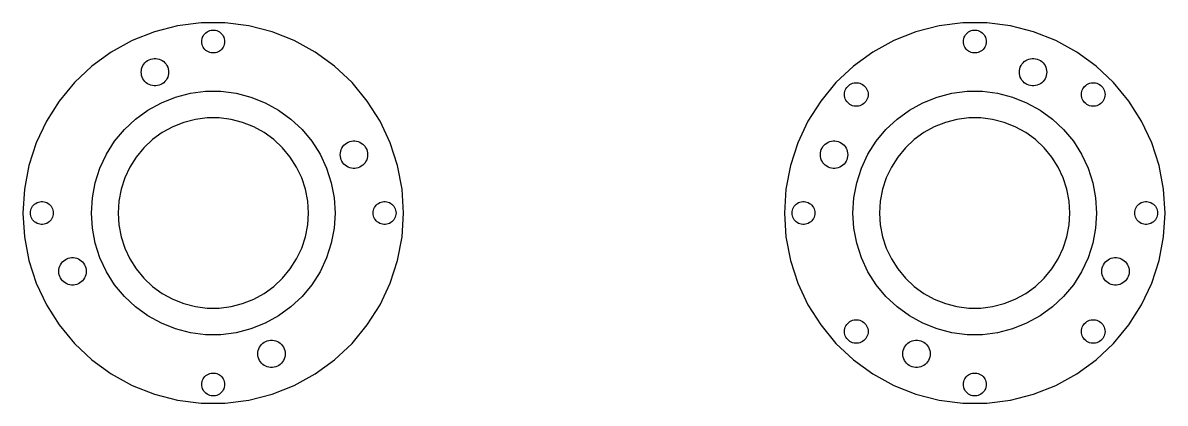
# Model space of a CAD drawing. Header units: metres. Extents: x -28 to 128, y -27 to 214.
# Drawn here: x -25 to 125, y 164 to 214 of the extents above; entities that cross this region are included whole.
import ezdxf

# ---------------------------------------------------------------- set-up
doc = ezdxf.new("R2010")
doc.units = ezdxf.units.M

msp = doc.modelspace()

# ---------------------------------------------------------------- linework, layer by layer
for p, q in [((-4.68452, 213.557), (-7.72542, 212.776)), ((-1.56975, 213.951), (-4.68452, 213.557)), ((1.56975, 213.951), (-1.56975, 213.951)), ((4.68452, 213.557), (1.56975, 213.951)), ((7.72542, 212.776), (4.68452, 213.557)), ((95.3155, 213.557), (92.2746, 212.776)), ((98.4302, 213.951), (95.3155, 213.557)), ((101.57, 213.951), (98.4302, 213.951)), ((104.685, 213.557), (101.57, 213.951)), ((107.725, 212.776), (104.685, 213.557)), ((-10.6445, 211.621), (-13.3957, 210.108)), ((-7.72542, 212.776), (-10.6445, 211.621)), ((-1.5, 211.5), (-1.48816, 211.688)), ((-1.48816, 211.312), (-1.5, 211.5)), ((-1.48816, 211.688), (-1.45287, 211.873)), ((-1.45287, 211.873), (-1.39465, 212.052)), ((-1.39465, 212.052), (-1.31445, 212.223)), ((-1.31445, 212.223), (-1.21352, 212.382)), ((-1.21352, 212.382), (-1.09344, 212.527)), ((-1.09344, 212.527), (-0.956131, 212.656)), ((-0.956131, 212.656), (-0.803726, 212.766)), ((-0.803726, 212.766), (-0.638657, 212.857)), ((-0.638657, 212.857), (-0.463516, 212.927)), ((-0.463516, 212.927), (-0.281067, 212.973)), ((-0.281067, 212.973), (-0.094177, 212.997)), ((-0.094177, 212.997), (0.094177, 212.997)), ((0.094177, 212.997), (0.281067, 212.973)), ((0.281067, 212.973), (0.463516, 212.927)), ((0.463516, 212.927), (0.638657, 212.857)), ((0.638657, 212.857), (0.803726, 212.766)), ((0.803726, 212.766), (0.956131, 212.656)), ((0.956131, 212.656), (1.09344, 212.527)), ((1.09344, 212.527), (1.21352, 212.382)), ((1.21352, 212.382), (1.31445, 212.223)), ((1.31445, 212.223), (1.39465, 212.052)), ((1.39465, 212.052), (1.45287, 211.873)), ((1.45287, 211.873), (1.48816, 211.688)), ((1.48816, 211.688), (1.5, 211.5)), ((1.5, 211.5), (1.48816, 211.312)), ((10.6445, 211.621), (7.72542, 212.776)), ((13.3957, 210.108), (10.6445, 211.621)), ((89.3555, 211.621), (86.6043, 210.108)), ((92.2746, 212.776), (89.3555, 211.621)), ((98.5, 211.5), (98.5118, 211.688)), ((98.5118, 211.312), (98.5, 211.5)), ((98.5118, 211.688), (98.5471, 211.873)), ((98.5471, 211.873), (98.6053, 212.052)), ((98.6053, 212.052), (98.6855, 212.223)), ((98.6855, 212.223), (98.7865, 212.382)), ((98.7865, 212.382), (98.9065, 212.527)), ((98.9065, 212.527), (99.0439, 212.656)), ((99.0439, 212.656), (99.1963, 212.766)), ((99.1963, 212.766), (99.3613, 212.857)), ((99.3613, 212.857), (99.5365, 212.927)), ((99.5365, 212.927), (99.7189, 212.973)), ((99.7189, 212.973), (99.9058, 212.997)), ((99.9058, 212.997), (100.094, 212.997)), ((100.094, 212.997), (100.281, 212.973)), ((100.281, 212.973), (100.464, 212.927)), ((100.464, 212.927), (100.639, 212.857)), ((100.639, 212.857), (100.804, 212.766)), ((100.804, 212.766), (100.956, 212.656)), ((100.956, 212.656), (101.093, 212.527)), ((101.093, 212.527), (101.214, 212.382)), ((101.214, 212.382), (101.314, 212.223)), ((101.314, 212.223), (101.395, 212.052)), ((101.395, 212.052), (101.453, 211.873)), ((101.453, 211.873), (101.488, 211.688)), ((101.488, 211.688), (101.5, 211.5)), ((101.5, 211.5), (101.488, 211.312)), ((110.644, 211.621), (107.725, 212.776)), ((113.396, 210.108), (110.644, 211.621)), ((-13.3957, 210.108), (-15.9356, 208.263)), ((-1.45287, 211.127), (-1.48816, 211.312)), ((-1.39465, 210.948), (-1.45287, 211.127)), ((-1.31445, 210.777), (-1.39465, 210.948)), ((-1.21352, 210.618), (-1.31445, 210.777)), ((-1.09344, 210.473), (-1.21352, 210.618)), ((-0.956131, 210.344), (-1.09344, 210.473)), ((-0.803726, 210.234), (-0.956131, 210.344)), ((-0.638657, 210.143), (-0.803726, 210.234)), ((-0.463516, 210.073), (-0.638657, 210.143)), ((-0.281067, 210.027), (-0.463516, 210.073)), ((-0.094177, 210.003), (-0.281067, 210.027)), ((0.094177, 210.003), (-0.094177, 210.003)), ((0.281067, 210.027), (0.094177, 210.003)), ((0.463516, 210.073), (0.281067, 210.027)), ((0.638657, 210.143), (0.463516, 210.073)), ((0.803726, 210.234), (0.638657, 210.143)), ((0.956131, 210.344), (0.803726, 210.234)), ((1.09344, 210.473), (0.956131, 210.344)), ((1.21352, 210.618), (1.09344, 210.473)), ((1.31445, 210.777), (1.21352, 210.618)), ((1.39465, 210.948), (1.31445, 210.777)), ((1.45287, 211.127), (1.39465, 210.948)), ((1.48816, 211.312), (1.45287, 211.127)), ((15.9356, 208.263), (13.3957, 210.108)), ((86.6043, 210.108), (84.0644, 208.263)), ((98.5471, 211.127), (98.5118, 211.312)), ((98.6053, 210.948), (98.5471, 211.127)), ((98.6855, 210.777), (98.6053, 210.948)), ((98.7865, 210.618), (98.6855, 210.777)), ((98.9065, 210.473), (98.7865, 210.618)), ((99.0439, 210.344), (98.9065, 210.473)), ((99.1963, 210.234), (99.0439, 210.344)), ((99.3613, 210.143), (99.1963, 210.234)), ((99.5365, 210.073), (99.3613, 210.143)), ((99.7189, 210.027), (99.5365, 210.073)), ((99.9058, 210.003), (99.7189, 210.027)), ((100.094, 210.003), (99.9058, 210.003)), ((100.281, 210.027), (100.094, 210.003)), ((100.464, 210.073), (100.281, 210.027)), ((100.639, 210.143), (100.464, 210.073)), ((100.804, 210.234), (100.639, 210.143)), ((100.956, 210.344), (100.804, 210.234)), ((101.093, 210.473), (100.956, 210.344)), ((101.214, 210.618), (101.093, 210.473)), ((101.314, 210.777), (101.214, 210.618)), ((101.395, 210.948), (101.314, 210.777)), ((101.453, 211.127), (101.395, 210.948)), ((101.488, 211.312), (101.453, 211.127)), ((115.936, 208.263), (113.396, 210.108)), ((-9.23134, 208.345), (-9.11023, 208.536)), ((-9.11023, 208.536), (-8.96614, 208.71)), ((-8.96614, 208.71), (-8.80136, 208.865)), ((-8.80136, 208.865), (-8.61848, 208.998)), ((-8.61848, 208.998), (-8.42039, 209.107)), ((-8.42039, 209.107), (-8.21022, 209.19)), ((-8.21022, 209.19), (-7.99127, 209.246)), ((-7.99127, 209.246), (-7.76701, 209.274)), ((-7.76701, 209.274), (-7.54097, 209.274)), ((-7.54097, 209.274), (-7.31671, 209.246)), ((-7.31671, 209.246), (-7.09776, 209.19)), ((-7.09776, 209.19), (-6.88759, 209.107)), ((-6.88759, 209.107), (-6.6895, 208.998)), ((-6.6895, 208.998), (-6.50662, 208.865)), ((-6.50662, 208.865), (-6.34184, 208.71)), ((-6.34184, 208.71), (-6.19777, 208.536)), ((-6.19777, 208.536), (-6.07664, 208.345)), ((106.077, 208.345), (106.198, 208.536)), ((106.198, 208.536), (106.342, 208.71)), ((106.342, 208.71), (106.507, 208.865)), ((106.507, 208.865), (106.69, 208.998)), ((106.69, 208.998), (106.888, 209.107)), ((106.888, 209.107), (107.098, 209.19)), ((107.098, 209.19), (107.317, 209.246)), ((107.317, 209.246), (107.541, 209.274)), ((107.541, 209.274), (107.767, 209.274)), ((107.767, 209.274), (107.991, 209.246)), ((107.991, 209.246), (108.21, 209.19)), ((108.21, 209.19), (108.42, 209.107)), ((108.42, 209.107), (108.618, 208.998)), ((108.618, 208.998), (108.801, 208.865)), ((108.801, 208.865), (108.966, 208.71)), ((108.966, 208.71), (109.11, 208.536)), ((109.11, 208.536), (109.231, 208.345)), ((-15.9356, 208.263), (-18.2242, 206.114)), ((-9.45399, 207.478), (-9.4398, 207.704)), ((-9.4398, 207.252), (-9.45399, 207.478)), ((-9.4398, 207.704), (-9.39745, 207.926)), ((-9.39745, 207.03), (-9.4398, 207.252)), ((-9.39745, 207.926), (-9.32759, 208.141)), ((-9.32759, 206.815), (-9.39745, 207.03)), ((-9.32759, 208.141), (-9.23134, 208.345)), ((-6.07664, 208.345), (-5.98039, 208.141)), ((-5.98039, 208.141), (-5.91054, 207.926)), ((-5.91054, 207.03), (-5.98039, 206.815)), ((-5.91054, 207.926), (-5.86818, 207.704)), ((-5.86818, 207.252), (-5.91054, 207.03)), ((-5.86818, 207.704), (-5.85399, 207.478)), ((-5.85399, 207.478), (-5.86818, 207.252)), ((18.2242, 206.114), (15.9356, 208.263)), ((84.0644, 208.263), (81.7758, 206.114)), ((105.854, 207.478), (105.868, 207.704)), ((105.868, 207.252), (105.854, 207.478)), ((105.868, 207.704), (105.911, 207.926)), ((105.911, 207.03), (105.868, 207.252)), ((105.911, 207.926), (105.98, 208.141)), ((105.98, 206.815), (105.911, 207.03)), ((105.98, 208.141), (106.077, 208.345)), ((109.231, 208.345), (109.328, 208.141)), ((109.328, 208.141), (109.397, 207.926)), ((109.397, 207.03), (109.328, 206.815)), ((109.397, 207.926), (109.44, 207.704)), ((109.44, 207.252), (109.397, 207.03)), ((109.44, 207.704), (109.454, 207.478)), ((109.454, 207.478), (109.44, 207.252)), ((118.224, 206.114), (115.936, 208.263)), ((-18.2242, 206.114), (-20.2254, 203.695)), ((-9.23134, 206.611), (-9.32759, 206.815)), ((-9.11023, 206.42), (-9.23134, 206.611)), ((-8.96614, 206.246), (-9.11023, 206.42)), ((-8.80136, 206.091), (-8.96614, 206.246)), ((-8.61848, 205.958), (-8.80136, 206.091)), ((-8.42039, 205.849), (-8.61848, 205.958)), ((-8.21022, 205.766), (-8.42039, 205.849)), ((-7.99127, 205.71), (-8.21022, 205.766)), ((-7.76701, 205.682), (-7.99127, 205.71)), ((-7.54097, 205.682), (-7.76701, 205.682)), ((-7.31671, 205.71), (-7.54097, 205.682)), ((-7.09776, 205.766), (-7.31671, 205.71)), ((-6.88759, 205.849), (-7.09776, 205.766)), ((-6.6895, 205.958), (-6.88759, 205.849)), ((-6.50662, 206.091), (-6.6895, 205.958)), ((-6.34184, 206.246), (-6.50662, 206.091)), ((-6.19777, 206.42), (-6.34184, 206.246)), ((-6.07664, 206.611), (-6.19777, 206.42)), ((-5.98039, 206.815), (-6.07664, 206.611)), ((20.2254, 203.695), (18.2242, 206.114)), ((81.7758, 206.114), (79.7746, 203.695)), ((83.19, 205.467), (83.3141, 205.617)), ((83.3141, 205.617), (83.456, 205.75)), ((83.456, 205.75), (83.6135, 205.865)), ((83.6135, 205.865), (83.784, 205.958)), ((83.784, 205.958), (83.965, 206.03)), ((83.965, 206.03), (84.1535, 206.079)), ((84.1535, 206.079), (84.3467, 206.103)), ((84.3467, 206.103), (84.5413, 206.103)), ((84.5413, 206.103), (84.7344, 206.079)), ((84.7344, 206.079), (84.923, 206.03)), ((84.923, 206.03), (85.104, 205.958)), ((85.104, 205.958), (85.2745, 205.865)), ((85.2745, 205.865), (85.432, 205.75)), ((85.432, 205.75), (85.5739, 205.617)), ((85.5739, 205.617), (85.698, 205.467)), ((106.077, 206.611), (105.98, 206.815)), ((106.198, 206.42), (106.077, 206.611)), ((106.342, 206.246), (106.198, 206.42)), ((106.507, 206.091), (106.342, 206.246)), ((106.69, 205.958), (106.507, 206.091)), ((106.888, 205.849), (106.69, 205.958)), ((107.098, 205.766), (106.888, 205.849)), ((107.317, 205.71), (107.098, 205.766)), ((107.541, 205.682), (107.317, 205.71)), ((107.767, 205.682), (107.541, 205.682)), ((107.991, 205.71), (107.767, 205.682)), ((108.21, 205.766), (107.991, 205.71)), ((108.42, 205.849), (108.21, 205.766)), ((108.618, 205.958), (108.42, 205.849)), ((108.801, 206.091), (108.618, 205.958)), ((108.966, 206.246), (108.801, 206.091)), ((109.11, 206.42), (108.966, 206.246)), ((109.231, 206.611), (109.11, 206.42)), ((109.328, 206.815), (109.231, 206.611)), ((114.302, 205.467), (114.426, 205.617)), ((114.426, 205.617), (114.568, 205.75)), ((114.568, 205.75), (114.725, 205.865)), ((114.725, 205.865), (114.896, 205.958)), ((114.896, 205.958), (115.077, 206.03)), ((115.077, 206.03), (115.266, 206.079)), ((115.266, 206.079), (115.459, 206.103)), ((115.459, 206.103), (115.653, 206.103)), ((115.653, 206.103), (115.846, 206.079)), ((115.846, 206.079), (116.035, 206.03)), ((116.035, 206.03), (116.216, 205.958)), ((116.216, 205.958), (116.387, 205.865)), ((116.387, 205.865), (116.544, 205.75)), ((116.544, 205.75), (116.686, 205.617)), ((116.686, 205.617), (116.81, 205.467)), ((120.225, 203.695), (118.224, 206.114)), ((-6.81245, 203.477), (-4.94426, 204.217)), ((-4.94426, 204.217), (-2.99809, 204.717)), ((-2.99809, 204.717), (-1.00464, 204.968)), ((-1.00464, 204.968), (1.00464, 204.968)), ((1.00464, 204.968), (2.99809, 204.717)), ((2.99809, 204.717), (4.94426, 204.217)), ((4.94426, 204.217), (6.81245, 203.477)), ((82.894, 204.556), (82.9062, 204.75)), ((82.9062, 204.362), (82.894, 204.556)), ((82.9062, 204.75), (82.9427, 204.941)), ((82.9427, 204.171), (82.9062, 204.362)), ((82.9427, 204.941), (83.0028, 205.127)), ((83.0028, 203.985), (82.9427, 204.171)), ((83.0028, 205.127), (83.0857, 205.303)), ((83.0857, 205.303), (83.19, 205.467)), ((85.698, 205.467), (85.8023, 205.303)), ((85.8023, 205.303), (85.8851, 205.127)), ((85.8851, 205.127), (85.9453, 204.941)), ((85.9453, 204.171), (85.8851, 203.985)), ((85.9453, 204.941), (85.9818, 204.75)), ((85.9818, 204.362), (85.9453, 204.171)), ((85.9818, 204.75), (85.994, 204.556)), ((85.994, 204.556), (85.9818, 204.362)), ((93.1875, 203.477), (95.0557, 204.217)), ((95.0557, 204.217), (97.0019, 204.717)), ((97.0019, 204.717), (98.9953, 204.968)), ((98.9953, 204.968), (101.005, 204.968)), ((101.005, 204.968), (102.998, 204.717)), ((102.998, 204.717), (104.944, 204.217)), ((104.944, 204.217), (106.812, 203.477)), ((114.006, 204.556), (114.018, 204.75)), ((114.018, 204.362), (114.006, 204.556)), ((114.018, 204.75), (114.055, 204.941)), ((114.055, 204.171), (114.018, 204.362)), ((114.055, 204.941), (114.115, 205.127)), ((114.115, 203.985), (114.055, 204.171)), ((114.115, 205.127), (114.198, 205.303)), ((114.198, 205.303), (114.302, 205.467)), ((116.81, 205.467), (116.914, 205.303)), ((116.914, 205.303), (116.997, 205.127)), ((116.997, 205.127), (117.057, 204.941)), ((117.057, 204.171), (116.997, 203.985)), ((117.057, 204.941), (117.094, 204.75)), ((117.094, 204.362), (117.057, 204.171)), ((117.094, 204.75), (117.106, 204.556)), ((117.106, 204.556), (117.094, 204.362)), ((-20.2254, 203.695), (-21.9077, 201.044)), ((-10.1988, 201.328), (-8.57323, 202.509)), ((-8.57323, 202.509), (-6.81245, 203.477)), ((6.81245, 203.477), (8.57323, 202.509)), ((8.57323, 202.509), (10.1988, 201.328)), ((21.9077, 201.044), (20.2254, 203.695)), ((79.7746, 203.695), (78.0923, 201.044)), ((83.0857, 203.809), (83.0028, 203.985)), ((83.19, 203.645), (83.0857, 203.809)), ((83.3141, 203.495), (83.19, 203.645)), ((83.456, 203.362), (83.3141, 203.495)), ((83.6135, 203.247), (83.456, 203.362)), ((83.784, 203.154), (83.6135, 203.247)), ((83.965, 203.082), (83.784, 203.154)), ((84.1535, 203.033), (83.965, 203.082)), ((84.3467, 203.009), (84.1535, 203.033)), ((84.5413, 203.009), (84.3467, 203.009)), ((84.7344, 203.033), (84.5413, 203.009)), ((84.923, 203.082), (84.7344, 203.033)), ((85.104, 203.154), (84.923, 203.082)), ((85.2745, 203.247), (85.104, 203.154)), ((85.432, 203.362), (85.2745, 203.247)), ((85.5739, 203.495), (85.432, 203.362)), ((85.698, 203.645), (85.5739, 203.495)), ((85.8023, 203.809), (85.698, 203.645)), ((85.8851, 203.985), (85.8023, 203.809)), ((89.8012, 201.328), (91.4268, 202.509)), ((91.4268, 202.509), (93.1875, 203.477)), ((106.812, 203.477), (108.573, 202.509)), ((108.573, 202.509), (110.199, 201.328)), ((114.198, 203.809), (114.115, 203.985)), ((114.302, 203.645), (114.198, 203.809)), ((114.426, 203.495), (114.302, 203.645)), ((114.568, 203.362), (114.426, 203.495)), ((114.725, 203.247), (114.568, 203.362)), ((114.896, 203.154), (114.725, 203.247)), ((115.077, 203.082), (114.896, 203.154)), ((115.266, 203.033), (115.077, 203.082)), ((115.459, 203.009), (115.266, 203.033)), ((115.653, 203.009), (115.459, 203.009)), ((115.846, 203.033), (115.653, 203.009)), ((116.035, 203.082), (115.846, 203.033)), ((116.216, 203.154), (116.035, 203.082)), ((116.387, 203.247), (116.216, 203.154)), ((116.544, 203.362), (116.387, 203.247)), ((116.686, 203.495), (116.544, 203.362)), ((116.81, 203.645), (116.686, 203.495)), ((116.914, 203.809), (116.81, 203.645)), ((116.997, 203.985), (116.914, 203.809)), ((121.908, 201.044), (120.225, 203.695)), ((-21.9077, 201.044), (-23.2444, 198.203)), ((-11.6635, 199.953), (-10.1988, 201.328)), ((-2.34225, 201.279), (-3.8627, 200.888)), ((-0.784866, 201.475), (-2.34225, 201.279)), ((0.784866, 201.475), (-0.784866, 201.475)), ((2.34225, 201.279), (0.784866, 201.475)), ((3.8627, 200.888), (2.34225, 201.279)), ((10.1988, 201.328), (11.6635, 199.953)), ((23.2444, 198.203), (21.9077, 201.044)), ((78.0923, 201.044), (76.7556, 198.203)), ((88.3365, 199.953), (89.8012, 201.328)), ((97.6577, 201.279), (96.1373, 200.888)), ((99.2151, 201.475), (97.6577, 201.279)), ((100.785, 201.475), (99.2151, 201.475)), ((102.342, 201.279), (100.785, 201.475)), ((103.863, 200.888), (102.342, 201.279)), ((110.199, 201.328), (111.663, 199.953)), ((123.244, 198.203), (121.908, 201.044)), ((-12.9443, 198.405), (-11.6635, 199.953)), ((-6.69783, 199.554), (-7.96779, 198.631)), ((-5.32224, 200.31), (-6.69783, 199.554)), ((-3.8627, 200.888), (-5.32224, 200.31)), ((5.32224, 200.31), (3.8627, 200.888)), ((6.69783, 199.554), (5.32224, 200.31)), ((7.96779, 198.631), (6.69783, 199.554)), ((11.6635, 199.953), (12.9443, 198.405)), ((87.0557, 198.405), (88.3365, 199.953)), ((93.3022, 199.554), (92.0322, 198.631)), ((94.6777, 200.31), (93.3022, 199.554)), ((96.1373, 200.888), (94.6777, 200.31)), ((105.322, 200.31), (103.863, 200.888)), ((106.698, 199.554), (105.322, 200.31)), ((107.968, 198.631), (106.698, 199.554)), ((111.663, 199.953), (112.944, 198.405)), ((-23.2444, 198.203), (-24.2146, 195.217)), ((-14.0209, 196.708), (-12.9443, 198.405)), ((-7.96779, 198.631), (-9.11211, 197.557)), ((9.11211, 197.557), (7.96779, 198.631)), ((12.9443, 198.405), (14.0209, 196.708)), ((17.1658, 197.886), (17.3306, 198.041)), ((17.3306, 198.041), (17.5135, 198.174)), ((17.5135, 198.174), (17.7116, 198.283)), ((17.7116, 198.283), (17.9218, 198.366)), ((17.9218, 198.366), (18.1407, 198.422)), ((18.1407, 198.422), (18.365, 198.45)), ((18.365, 198.45), (18.591, 198.45)), ((18.591, 198.45), (18.8153, 198.422)), ((18.8153, 198.422), (19.0342, 198.366)), ((19.0342, 198.366), (19.2444, 198.283)), ((19.2444, 198.283), (19.4425, 198.174)), ((19.4425, 198.174), (19.6254, 198.041)), ((19.6254, 198.041), (19.7901, 197.886)), ((24.2146, 195.217), (23.2444, 198.203)), ((76.7556, 198.203), (75.7854, 195.217)), ((80.2099, 197.886), (80.3746, 198.041)), ((80.3746, 198.041), (80.5575, 198.174)), ((80.5575, 198.174), (80.7556, 198.283)), ((80.7556, 198.283), (80.9658, 198.366)), ((80.9658, 198.366), (81.1847, 198.422)), ((81.1847, 198.422), (81.409, 198.45)), ((81.409, 198.45), (81.635, 198.45)), ((81.635, 198.45), (81.8593, 198.422)), ((81.8593, 198.422), (82.0782, 198.366)), ((82.0782, 198.366), (82.2884, 198.283)), ((82.2884, 198.283), (82.4865, 198.174)), ((82.4865, 198.174), (82.6694, 198.041)), ((82.6694, 198.041), (82.8341, 197.886)), ((85.9791, 196.708), (87.0557, 198.405)), ((92.0322, 198.631), (90.8879, 197.557)), ((109.112, 197.557), (107.968, 198.631)), ((112.944, 198.405), (114.021, 196.708)), ((124.215, 195.217), (123.244, 198.203)), ((-14.8764, 194.89), (-14.0209, 196.708)), ((-9.11211, 197.557), (-10.1127, 196.347)), ((10.1127, 196.347), (9.11211, 197.557)), ((14.0209, 196.708), (14.8764, 194.89)), ((16.678, 196.654), (16.6922, 196.88)), ((16.6922, 196.428), (16.678, 196.654)), ((16.6922, 196.88), (16.7345, 197.102)), ((16.7345, 197.102), (16.8044, 197.317)), ((16.8044, 197.317), (16.9006, 197.521)), ((16.9006, 197.521), (17.0218, 197.712)), ((17.0218, 197.712), (17.1658, 197.886)), ((19.7901, 197.886), (19.9342, 197.712)), ((19.9342, 197.712), (20.0553, 197.521)), ((20.0553, 197.521), (20.1516, 197.317)), ((20.1516, 197.317), (20.2214, 197.102)), ((20.2214, 197.102), (20.2638, 196.88)), ((20.2638, 196.88), (20.278, 196.654)), ((20.278, 196.654), (20.2638, 196.428)), ((79.722, 196.654), (79.7362, 196.88)), ((79.7362, 196.428), (79.722, 196.654)), ((79.7362, 196.88), (79.7785, 197.102)), ((79.7785, 197.102), (79.8484, 197.317)), ((79.8484, 197.317), (79.9446, 197.521)), ((79.9446, 197.521), (80.0658, 197.712)), ((80.0658, 197.712), (80.2099, 197.886)), ((82.8341, 197.886), (82.9782, 197.712)), ((82.9782, 197.712), (83.0993, 197.521)), ((83.0993, 197.521), (83.1956, 197.317)), ((83.1956, 197.317), (83.2654, 197.102)), ((83.2654, 197.102), (83.3078, 196.88)), ((83.3078, 196.88), (83.322, 196.654)), ((83.322, 196.654), (83.3078, 196.428)), ((85.1236, 194.89), (85.9791, 196.708)), ((90.8879, 197.557), (89.8873, 196.347)), ((110.113, 196.347), (109.112, 197.557)), ((114.021, 196.708), (114.876, 194.89)), ((-24.2146, 195.217), (-24.8029, 192.133)), ((-10.9538, 195.022), (-11.6222, 193.602)), ((-10.1127, 196.347), (-10.9538, 195.022)), ((10.9538, 195.022), (10.1127, 196.347)), ((11.6222, 193.602), (10.9538, 195.022)), ((16.7345, 196.206), (16.6922, 196.428)), ((16.8044, 195.991), (16.7345, 196.206)), ((16.9006, 195.787), (16.8044, 195.991)), ((17.0218, 195.596), (16.9006, 195.787)), ((17.1658, 195.422), (17.0218, 195.596)), ((17.3306, 195.267), (17.1658, 195.422)), ((17.5135, 195.134), (17.3306, 195.267)), ((17.7116, 195.025), (17.5135, 195.134)), ((17.9218, 194.942), (17.7116, 195.025)), ((19.2444, 195.025), (19.0342, 194.942)), ((19.4425, 195.134), (19.2444, 195.025)), ((19.6254, 195.267), (19.4425, 195.134)), ((19.7901, 195.422), (19.6254, 195.267)), ((19.9342, 195.596), (19.7901, 195.422)), ((20.0553, 195.787), (19.9342, 195.596)), ((20.1516, 195.991), (20.0553, 195.787)), ((20.2214, 196.206), (20.1516, 195.991)), ((20.2638, 196.428), (20.2214, 196.206)), ((24.8029, 192.133), (24.2146, 195.217)), ((75.7854, 195.217), (75.1971, 192.133)), ((79.7785, 196.206), (79.7362, 196.428)), ((79.8484, 195.991), (79.7785, 196.206)), ((79.9446, 195.787), (79.8484, 195.991)), ((80.0658, 195.596), (79.9446, 195.787)), ((80.2099, 195.422), (80.0658, 195.596)), ((80.3746, 195.267), (80.2099, 195.422)), ((80.5575, 195.134), (80.3746, 195.267)), ((80.7556, 195.025), (80.5575, 195.134)), ((80.9658, 194.942), (80.7556, 195.025)), ((82.2884, 195.025), (82.0782, 194.942)), ((82.4865, 195.134), (82.2884, 195.025)), ((82.6694, 195.267), (82.4865, 195.134)), ((82.8341, 195.422), (82.6694, 195.267)), ((82.9782, 195.596), (82.8341, 195.422)), ((83.0993, 195.787), (82.9782, 195.596)), ((83.1956, 195.991), (83.0993, 195.787)), ((83.2654, 196.206), (83.1956, 195.991)), ((83.3078, 196.428), (83.2654, 196.206)), ((89.0462, 195.022), (88.3778, 193.602)), ((89.8873, 196.347), (89.0462, 195.022)), ((110.954, 195.022), (110.113, 196.347)), ((111.622, 193.602), (110.954, 195.022)), ((124.803, 192.133), (124.215, 195.217)), ((-15.4973, 192.979), (-14.8764, 194.89)), ((-11.6222, 193.602), (-12.1073, 192.109)), ((12.1073, 192.109), (11.6222, 193.602)), ((14.8764, 194.89), (15.4973, 192.979)), ((18.1407, 194.886), (17.9218, 194.942)), ((18.365, 194.858), (18.1407, 194.886)), ((18.591, 194.858), (18.365, 194.858)), ((18.8153, 194.886), (18.591, 194.858)), ((19.0342, 194.942), (18.8153, 194.886)), ((81.1847, 194.886), (80.9658, 194.942)), ((81.409, 194.858), (81.1847, 194.886)), ((81.635, 194.858), (81.409, 194.858)), ((81.8593, 194.886), (81.635, 194.858)), ((82.0782, 194.942), (81.8593, 194.886)), ((84.5027, 192.979), (85.1236, 194.89)), ((88.3778, 193.602), (87.8927, 192.109)), ((112.107, 192.109), (111.622, 193.602)), ((114.876, 194.89), (115.497, 192.979)), ((-24.8029, 192.133), (-25, 189)), ((-15.8738, 191.005), (-15.4973, 192.979)), ((-12.1073, 192.109), (-12.4014, 190.567)), ((12.4014, 190.567), (12.1073, 192.109)), ((15.4973, 192.979), (15.8738, 191.005)), ((25, 189), (24.8029, 192.133)), ((75.1971, 192.133), (75, 189)), ((84.1262, 191.005), (84.5027, 192.979)), ((87.8927, 192.109), (87.5986, 190.567)), ((112.401, 190.567), (112.107, 192.109)), ((115.497, 192.979), (115.874, 191.005)), ((125, 189), (124.803, 192.133)), ((-16, 189), (-15.8738, 191.005)), ((-12.4014, 190.567), (-12.5, 189)), ((12.5, 189), (12.4014, 190.567)), ((15.8738, 191.005), (16, 189)), ((84, 189), (84.1262, 191.005)), ((87.5986, 190.567), (87.5, 189)), ((112.5, 189), (112.401, 190.567)), ((115.874, 191.005), (116, 189)), ((-25, 189), (-24.8029, 185.867)), ((-24, 189), (-23.9882, 189.188)), ((-23.9882, 188.812), (-24, 189)), ((-23.9882, 189.188), (-23.9529, 189.373)), ((-23.9529, 189.373), (-23.8947, 189.552)), ((-23.8947, 189.552), (-23.8145, 189.723)), ((-23.8145, 189.723), (-23.7135, 189.882)), ((-23.7135, 189.882), (-23.5934, 190.027)), ((-23.5934, 190.027), (-23.4561, 190.156)), ((-23.4561, 190.156), (-23.3037, 190.266)), ((-23.3037, 190.266), (-23.1387, 190.357)), ((-23.1387, 190.357), (-22.9635, 190.427)), ((-22.9635, 190.427), (-22.7811, 190.473)), ((-22.7811, 190.473), (-22.5942, 190.497)), ((-22.5942, 190.497), (-22.4058, 190.497)), ((-22.4058, 190.497), (-22.2189, 190.473)), ((-22.2189, 190.473), (-22.0365, 190.427)), ((-22.0365, 190.427), (-21.8613, 190.357)), ((-21.8613, 190.357), (-21.6963, 190.266)), ((-21.6963, 190.266), (-21.5439, 190.156)), ((-21.5439, 190.156), (-21.4065, 190.027)), ((-21.4065, 190.027), (-21.2865, 189.882)), ((-21.2865, 189.882), (-21.1855, 189.723)), ((-21.1855, 189.723), (-21.1053, 189.552)), ((-21.1053, 189.552), (-21.0471, 189.373)), ((-21.0471, 189.373), (-21.0118, 189.188)), ((-21.0118, 189.188), (-21, 189)), ((-21, 189), (-21.0118, 188.812)), ((-15.8738, 186.995), (-16, 189)), ((-12.5, 189), (-12.4014, 187.433)), ((12.4014, 187.433), (12.5, 189)), ((16, 189), (15.8738, 186.995)), ((21, 189), (21.0118, 189.188)), ((21.0118, 188.812), (21, 189)), ((21.0118, 189.188), (21.0471, 189.373)), ((21.0471, 189.373), (21.1053, 189.552)), ((21.1053, 189.552), (21.1855, 189.723)), ((21.1855, 189.723), (21.2865, 189.882)), ((21.2865, 189.882), (21.4065, 190.027)), ((21.4065, 190.027), (21.5439, 190.156)), ((21.5439, 190.156), (21.6963, 190.266)), ((21.6963, 190.266), (21.8613, 190.357)), ((21.8613, 190.357), (22.0365, 190.427)), ((22.0365, 190.427), (22.2189, 190.473)), ((22.2189, 190.473), (22.4058, 190.497)), ((22.4058, 190.497), (22.5942, 190.497)), ((22.5942, 190.497), (22.7811, 190.473)), ((22.7811, 190.473), (22.9635, 190.427)), ((22.9635, 190.427), (23.1387, 190.357)), ((23.1387, 190.357), (23.3037, 190.266)), ((23.3037, 190.266), (23.4561, 190.156)), ((23.4561, 190.156), (23.5934, 190.027)), ((23.5934, 190.027), (23.7135, 189.882)), ((23.7135, 189.882), (23.8145, 189.723)), ((23.8145, 189.723), (23.8947, 189.552)), ((23.8947, 189.552), (23.9529, 189.373)), ((23.9529, 189.373), (23.9882, 189.188)), ((23.9882, 189.188), (24, 189)), ((24, 189), (23.9882, 188.812)), ((24.8029, 185.867), (25, 189)), ((75, 189), (75.1971, 185.867)), ((76, 189), (76.0118, 189.188)), ((76.0118, 188.812), (76, 189)), ((76.0118, 189.188), (76.0471, 189.373)), ((76.0471, 189.373), (76.1053, 189.552)), ((76.1053, 189.552), (76.1855, 189.723)), ((76.1855, 189.723), (76.2865, 189.882)), ((76.2865, 189.882), (76.4065, 190.027)), ((76.4065, 190.027), (76.5439, 190.156)), ((76.5439, 190.156), (76.6963, 190.266)), ((76.6963, 190.266), (76.8613, 190.357)), ((76.8613, 190.357), (77.0365, 190.427)), ((77.0365, 190.427), (77.2189, 190.473)), ((77.2189, 190.473), (77.4058, 190.497)), ((77.4058, 190.497), (77.5942, 190.497)), ((77.5942, 190.497), (77.7811, 190.473)), ((77.7811, 190.473), (77.9635, 190.427)), ((77.9635, 190.427), (78.1387, 190.357)), ((78.1387, 190.357), (78.3037, 190.266)), ((78.3037, 190.266), (78.4561, 190.156)), ((78.4561, 190.156), (78.5934, 190.027)), ((78.5934, 190.027), (78.7135, 189.882)), ((78.7135, 189.882), (78.8145, 189.723)), ((78.8145, 189.723), (78.8947, 189.552)), ((78.8947, 189.552), (78.9529, 189.373)), ((78.9529, 189.373), (78.9882, 189.188)), ((78.9882, 189.188), (79, 189)), ((79, 189), (78.9882, 188.812)), ((84.1262, 186.995), (84, 189)), ((87.5, 189), (87.5986, 187.433)), ((112.401, 187.433), (112.5, 189)), ((116, 189), (115.874, 186.995)), ((121, 189), (121.012, 189.188)), ((121.012, 188.812), (121, 189)), ((121.012, 189.188), (121.047, 189.373)), ((121.047, 189.373), (121.105, 189.552)), ((121.105, 189.552), (121.186, 189.723)), ((121.186, 189.723), (121.286, 189.882)), ((121.286, 189.882), (121.407, 190.027)), ((121.407, 190.027), (121.544, 190.156)), ((121.544, 190.156), (121.696, 190.266)), ((121.696, 190.266), (121.861, 190.357)), ((121.861, 190.357), (122.036, 190.427)), ((122.036, 190.427), (122.219, 190.473)), ((122.219, 190.473), (122.406, 190.497)), ((122.406, 190.497), (122.594, 190.497)), ((122.594, 190.497), (122.781, 190.473)), ((122.781, 190.473), (122.964, 190.427)), ((122.964, 190.427), (123.139, 190.357)), ((123.139, 190.357), (123.304, 190.266)), ((123.304, 190.266), (123.456, 190.156)), ((123.456, 190.156), (123.593, 190.027)), ((123.593, 190.027), (123.714, 189.882)), ((123.714, 189.882), (123.814, 189.723)), ((123.814, 189.723), (123.895, 189.552)), ((123.895, 189.552), (123.953, 189.373)), ((123.953, 189.373), (123.988, 189.188)), ((123.988, 189.188), (124, 189)), ((124, 189), (123.988, 188.812)), ((124.803, 185.867), (125, 189)), ((-23.9529, 188.627), (-23.9882, 188.812)), ((-23.8947, 188.448), (-23.9529, 188.627)), ((-23.8145, 188.277), (-23.8947, 188.448)), ((-23.7135, 188.118), (-23.8145, 188.277)), ((-23.5934, 187.973), (-23.7135, 188.118)), ((-23.4561, 187.844), (-23.5934, 187.973)), ((-23.3037, 187.734), (-23.4561, 187.844)), ((-23.1387, 187.643), (-23.3037, 187.734)), ((-22.9635, 187.573), (-23.1387, 187.643)), ((-22.7811, 187.527), (-22.9635, 187.573)), ((-22.5942, 187.503), (-22.7811, 187.527)), ((-22.4058, 187.503), (-22.5942, 187.503)), ((-22.2189, 187.527), (-22.4058, 187.503)), ((-22.0365, 187.573), (-22.2189, 187.527)), ((-21.8613, 187.643), (-22.0365, 187.573)), ((-21.6963, 187.734), (-21.8613, 187.643)), ((-21.5439, 187.844), (-21.6963, 187.734)), ((-21.4065, 187.973), (-21.5439, 187.844)), ((-21.2865, 188.118), (-21.4065, 187.973)), ((-21.1855, 188.277), (-21.2865, 188.118)), ((-21.1053, 188.448), (-21.1855, 188.277)), ((-21.0471, 188.627), (-21.1053, 188.448)), ((-21.0118, 188.812), (-21.0471, 188.627)), ((21.0471, 188.627), (21.0118, 188.812)), ((21.1053, 188.448), (21.0471, 188.627)), ((21.1855, 188.277), (21.1053, 188.448)), ((21.2865, 188.118), (21.1855, 188.277)), ((21.4065, 187.973), (21.2865, 188.118)), ((21.5439, 187.844), (21.4065, 187.973)), ((21.6963, 187.734), (21.5439, 187.844)), ((21.8613, 187.643), (21.6963, 187.734)), ((22.0365, 187.573), (21.8613, 187.643)), ((22.2189, 187.527), (22.0365, 187.573)), ((22.4058, 187.503), (22.2189, 187.527)), ((22.5942, 187.503), (22.4058, 187.503)), ((22.7811, 187.527), (22.5942, 187.503)), ((22.9635, 187.573), (22.7811, 187.527)), ((23.1387, 187.643), (22.9635, 187.573)), ((23.3037, 187.734), (23.1387, 187.643)), ((23.4561, 187.844), (23.3037, 187.734)), ((23.5934, 187.973), (23.4561, 187.844)), ((23.7135, 188.118), (23.5934, 187.973)), ((23.8145, 188.277), (23.7135, 188.118)), ((23.8947, 188.448), (23.8145, 188.277)), ((23.9529, 188.627), (23.8947, 188.448)), ((23.9882, 188.812), (23.9529, 188.627)), ((76.0471, 188.627), (76.0118, 188.812)), ((76.1053, 188.448), (76.0471, 188.627)), ((76.1855, 188.277), (76.1053, 188.448)), ((76.2865, 188.118), (76.1855, 188.277)), ((76.4065, 187.973), (76.2865, 188.118)), ((76.5439, 187.844), (76.4065, 187.973)), ((76.6963, 187.734), (76.5439, 187.844)), ((76.8613, 187.643), (76.6963, 187.734)), ((77.0365, 187.573), (76.8613, 187.643)), ((77.2189, 187.527), (77.0365, 187.573)), ((77.4058, 187.503), (77.2189, 187.527)), ((77.5942, 187.503), (77.4058, 187.503)), ((77.7811, 187.527), (77.5942, 187.503)), ((77.9635, 187.573), (77.7811, 187.527)), ((78.1387, 187.643), (77.9635, 187.573)), ((78.3037, 187.734), (78.1387, 187.643)), ((78.4561, 187.844), (78.3037, 187.734)), ((78.5934, 187.973), (78.4561, 187.844)), ((78.7135, 188.118), (78.5934, 187.973)), ((78.8145, 188.277), (78.7135, 188.118)), ((78.8947, 188.448), (78.8145, 188.277)), ((78.9529, 188.627), (78.8947, 188.448)), ((78.9882, 188.812), (78.9529, 188.627)), ((121.047, 188.627), (121.012, 188.812)), ((121.105, 188.448), (121.047, 188.627)), ((121.186, 188.277), (121.105, 188.448)), ((121.286, 188.118), (121.186, 188.277)), ((121.407, 187.973), (121.286, 188.118)), ((121.544, 187.844), (121.407, 187.973)), ((121.696, 187.734), (121.544, 187.844)), ((121.861, 187.643), (121.696, 187.734)), ((122.036, 187.573), (121.861, 187.643)), ((122.219, 187.527), (122.036, 187.573)), ((122.406, 187.503), (122.219, 187.527)), ((122.594, 187.503), (122.406, 187.503)), ((122.781, 187.527), (122.594, 187.503)), ((122.964, 187.573), (122.781, 187.527)), ((123.139, 187.643), (122.964, 187.573)), ((123.304, 187.734), (123.139, 187.643)), ((123.456, 187.844), (123.304, 187.734)), ((123.593, 187.973), (123.456, 187.844)), ((123.714, 188.118), (123.593, 187.973)), ((123.814, 188.277), (123.714, 188.118)), ((123.895, 188.448), (123.814, 188.277)), ((123.953, 188.627), (123.895, 188.448)), ((123.988, 188.812), (123.953, 188.627)), ((-15.4973, 185.021), (-15.8738, 186.995)), ((-12.4014, 187.433), (-12.1073, 185.891)), ((12.1073, 185.891), (12.4014, 187.433)), ((15.8738, 186.995), (15.4973, 185.021)), ((84.5027, 185.021), (84.1262, 186.995)), ((87.5986, 187.433), (87.8927, 185.891)), ((112.107, 185.891), (112.401, 187.433)), ((115.874, 186.995), (115.497, 185.021)), ((-24.8029, 185.867), (-24.2146, 182.783)), ((-14.8764, 183.11), (-15.4973, 185.021)), ((-12.1073, 185.891), (-11.6222, 184.398)), ((11.6222, 184.398), (12.1073, 185.891)), ((15.4973, 185.021), (14.8764, 183.11)), ((24.2146, 182.783), (24.8029, 185.867)), ((75.1971, 185.867), (75.7854, 182.783)), ((85.1236, 183.11), (84.5027, 185.021)), ((87.8927, 185.891), (88.3778, 184.398)), ((111.622, 184.398), (112.107, 185.891)), ((115.497, 185.021), (114.876, 183.11)), ((124.215, 182.783), (124.803, 185.867)), ((-19.2444, 182.975), (-19.0342, 183.058)), ((-19.0342, 183.058), (-18.8153, 183.114)), ((-18.8153, 183.114), (-18.591, 183.142)), ((-18.591, 183.142), (-18.365, 183.142)), ((-18.365, 183.142), (-18.1407, 183.114)), ((-18.1407, 183.114), (-17.9218, 183.058)), ((-17.9218, 183.058), (-17.7116, 182.975)), ((-14.0209, 181.292), (-14.8764, 183.11)), ((-11.6222, 184.398), (-10.9538, 182.978)), ((10.9538, 182.978), (11.6222, 184.398)), ((14.8764, 183.11), (14.0209, 181.292)), ((85.9791, 181.292), (85.1236, 183.11)), ((88.3778, 184.398), (89.0462, 182.978)), ((110.954, 182.978), (111.622, 184.398)), ((114.876, 183.11), (114.021, 181.292)), ((117.712, 182.975), (117.922, 183.058)), ((117.922, 183.058), (118.141, 183.114)), ((118.141, 183.114), (118.365, 183.142)), ((118.365, 183.142), (118.591, 183.142)), ((118.591, 183.142), (118.815, 183.114)), ((118.815, 183.114), (119.034, 183.058)), ((119.034, 183.058), (119.244, 182.975)), ((-24.2146, 182.783), (-23.2444, 179.797)), ((-20.278, 181.346), (-20.2638, 181.572)), ((-20.2638, 181.572), (-20.2214, 181.794)), ((-20.2214, 181.794), (-20.1516, 182.009)), ((-20.1516, 182.009), (-20.0553, 182.213)), ((-20.0553, 182.213), (-19.9342, 182.404)), ((-19.9342, 182.404), (-19.7901, 182.578)), ((-19.7901, 182.578), (-19.6254, 182.733)), ((-19.6254, 182.733), (-19.4425, 182.866)), ((-19.4425, 182.866), (-19.2444, 182.975)), ((-17.7116, 182.975), (-17.5135, 182.866)), ((-17.5135, 182.866), (-17.3306, 182.733)), ((-17.3306, 182.733), (-17.1658, 182.578)), ((-17.1658, 182.578), (-17.0218, 182.404)), ((-17.0218, 182.404), (-16.9006, 182.213)), ((-16.9006, 182.213), (-16.8044, 182.009)), ((-16.8044, 182.009), (-16.7345, 181.794)), ((-16.7345, 181.794), (-16.6922, 181.572)), ((-16.6922, 181.572), (-16.678, 181.346)), ((-10.9538, 182.978), (-10.1127, 181.653)), ((-10.1127, 181.653), (-9.11211, 180.443)), ((9.11211, 180.443), (10.1127, 181.653)), ((10.1127, 181.653), (10.9538, 182.978)), ((23.2444, 179.797), (24.2146, 182.783)), ((75.7854, 182.783), (76.7556, 179.797)), ((89.0462, 182.978), (89.8873, 181.653)), ((89.8873, 181.653), (90.8879, 180.443)), ((109.112, 180.443), (110.113, 181.653)), ((110.113, 181.653), (110.954, 182.978)), ((116.678, 181.346), (116.692, 181.572)), ((116.692, 181.572), (116.735, 181.794)), ((116.735, 181.794), (116.804, 182.009)), ((116.804, 182.009), (116.901, 182.213)), ((116.901, 182.213), (117.022, 182.404)), ((117.022, 182.404), (117.166, 182.578)), ((117.166, 182.578), (117.331, 182.733)), ((117.331, 182.733), (117.514, 182.866)), ((117.514, 182.866), (117.712, 182.975)), ((119.244, 182.975), (119.442, 182.866)), ((119.442, 182.866), (119.625, 182.733)), ((119.625, 182.733), (119.79, 182.578)), ((119.79, 182.578), (119.934, 182.404)), ((119.934, 182.404), (120.055, 182.213)), ((120.055, 182.213), (120.152, 182.009)), ((120.152, 182.009), (120.221, 181.794)), ((120.221, 181.794), (120.264, 181.572)), ((120.264, 181.572), (120.278, 181.346)), ((123.244, 179.797), (124.215, 182.783)), ((-20.2638, 181.12), (-20.278, 181.346)), ((-20.2214, 180.898), (-20.2638, 181.12)), ((-20.1516, 180.683), (-20.2214, 180.898)), ((-20.0553, 180.479), (-20.1516, 180.683)), ((-19.9342, 180.288), (-20.0553, 180.479)), ((-19.7901, 180.114), (-19.9342, 180.288)), ((-19.6254, 179.959), (-19.7901, 180.114)), ((-17.1658, 180.114), (-17.3306, 179.959)), ((-17.0218, 180.288), (-17.1658, 180.114)), ((-16.9006, 180.479), (-17.0218, 180.288)), ((-16.8044, 180.683), (-16.9006, 180.479)), ((-16.7345, 180.898), (-16.8044, 180.683)), ((-16.6922, 181.12), (-16.7345, 180.898)), ((-16.678, 181.346), (-16.6922, 181.12)), ((-12.9443, 179.595), (-14.0209, 181.292)), ((-9.11211, 180.443), (-7.96779, 179.369)), ((7.96779, 179.369), (9.11211, 180.443)), ((14.0209, 181.292), (12.9443, 179.595)), ((87.0557, 179.595), (85.9791, 181.292)), ((90.8879, 180.443), (92.0322, 179.369)), ((107.968, 179.369), (109.112, 180.443)), ((114.021, 181.292), (112.944, 179.595)), ((116.692, 181.12), (116.678, 181.346)), ((116.735, 180.898), (116.692, 181.12)), ((116.804, 180.683), (116.735, 180.898)), ((116.901, 180.479), (116.804, 180.683)), ((117.022, 180.288), (116.901, 180.479)), ((117.166, 180.114), (117.022, 180.288)), ((117.331, 179.959), (117.166, 180.114)), ((119.79, 180.114), (119.625, 179.959)), ((119.934, 180.288), (119.79, 180.114)), ((120.055, 180.479), (119.934, 180.288)), ((120.152, 180.683), (120.055, 180.479)), ((120.221, 180.898), (120.152, 180.683)), ((120.264, 181.12), (120.221, 180.898)), ((120.278, 181.346), (120.264, 181.12)), ((-23.2444, 179.797), (-21.9077, 176.956)), ((-19.4425, 179.826), (-19.6254, 179.959)), ((-19.2444, 179.717), (-19.4425, 179.826)), ((-19.0342, 179.634), (-19.2444, 179.717)), ((-18.8153, 179.578), (-19.0342, 179.634)), ((-18.591, 179.55), (-18.8153, 179.578)), ((-18.365, 179.55), (-18.591, 179.55)), ((-18.1407, 179.578), (-18.365, 179.55)), ((-17.9218, 179.634), (-18.1407, 179.578)), ((-17.7116, 179.717), (-17.9218, 179.634)), ((-17.5135, 179.826), (-17.7116, 179.717)), ((-17.3306, 179.959), (-17.5135, 179.826)), ((-11.6635, 178.047), (-12.9443, 179.595)), ((-7.96779, 179.369), (-6.69783, 178.446)), ((6.69783, 178.446), (7.96779, 179.369)), ((12.9443, 179.595), (11.6635, 178.047)), ((21.9077, 176.956), (23.2444, 179.797)), ((76.7556, 179.797), (78.0923, 176.956)), ((88.3365, 178.047), (87.0557, 179.595)), ((92.0322, 179.369), (93.3022, 178.446)), ((106.698, 178.446), (107.968, 179.369)), ((112.944, 179.595), (111.663, 178.047)), ((117.514, 179.826), (117.331, 179.959)), ((117.712, 179.717), (117.514, 179.826)), ((117.922, 179.634), (117.712, 179.717)), ((118.141, 179.578), (117.922, 179.634)), ((118.365, 179.55), (118.141, 179.578)), ((118.591, 179.55), (118.365, 179.55)), ((118.815, 179.578), (118.591, 179.55)), ((119.034, 179.634), (118.815, 179.578)), ((119.244, 179.717), (119.034, 179.634)), ((119.442, 179.826), (119.244, 179.717)), ((119.625, 179.959), (119.442, 179.826)), ((121.908, 176.956), (123.244, 179.797)), ((-10.1988, 176.672), (-11.6635, 178.047)), ((-6.69783, 178.446), (-5.32224, 177.69)), ((-5.32224, 177.69), (-3.8627, 177.112)), ((-3.8627, 177.112), (-2.34225, 176.721)), ((2.34225, 176.721), (3.8627, 177.112)), ((3.8627, 177.112), (5.32224, 177.69)), ((5.32224, 177.69), (6.69783, 178.446)), ((11.6635, 178.047), (10.1988, 176.672)), ((89.8012, 176.672), (88.3365, 178.047)), ((93.3022, 178.446), (94.6777, 177.69)), ((94.6777, 177.69), (96.1373, 177.112)), ((96.1373, 177.112), (97.6577, 176.721)), ((102.342, 176.721), (103.863, 177.112)), ((103.863, 177.112), (105.322, 177.69)), ((105.322, 177.69), (106.698, 178.446)), ((111.663, 178.047), (110.199, 176.672)), ((-21.9077, 176.956), (-20.2254, 174.305)), ((-8.57323, 175.491), (-10.1988, 176.672)), ((-2.34225, 176.721), (-0.784866, 176.525)), ((-0.784866, 176.525), (0.784866, 176.525)), ((0.784866, 176.525), (2.34225, 176.721)), ((10.1988, 176.672), (8.57323, 175.491)), ((20.2254, 174.305), (21.9077, 176.956)), ((78.0923, 176.956), (79.7746, 174.305)), ((91.4268, 175.491), (89.8012, 176.672)), ((97.6577, 176.721), (99.2151, 176.525)), ((99.2151, 176.525), (100.785, 176.525)), ((100.785, 176.525), (102.342, 176.721)), ((110.199, 176.672), (108.573, 175.491)), ((120.225, 174.305), (121.908, 176.956)), ((-20.2254, 174.305), (-18.2242, 171.886)), ((-6.81245, 174.523), (-8.57323, 175.491)), ((-4.94426, 173.783), (-6.81245, 174.523)), ((6.81245, 174.523), (4.94426, 173.783)), ((8.57323, 175.491), (6.81245, 174.523)), ((18.2242, 171.886), (20.2254, 174.305)), ((79.7746, 174.305), (81.7758, 171.886)), ((82.9427, 173.829), (83.0028, 174.015)), ((83.0028, 174.015), (83.0857, 174.191)), ((83.0857, 174.191), (83.19, 174.355)), ((83.19, 174.355), (83.3141, 174.505)), ((83.3141, 174.505), (83.456, 174.638)), ((83.456, 174.638), (83.6135, 174.753)), ((83.6135, 174.753), (83.784, 174.846)), ((83.784, 174.846), (83.965, 174.918)), ((83.965, 174.918), (84.1535, 174.967)), ((84.1535, 174.967), (84.3467, 174.991)), ((84.3467, 174.991), (84.5413, 174.991)), ((84.5413, 174.991), (84.7344, 174.967)), ((84.7344, 174.967), (84.923, 174.918)), ((84.923, 174.918), (85.104, 174.846)), ((85.104, 174.846), (85.2745, 174.753)), ((85.2745, 174.753), (85.432, 174.638)), ((85.432, 174.638), (85.5739, 174.505)), ((85.5739, 174.505), (85.698, 174.355)), ((85.698, 174.355), (85.8023, 174.191)), ((85.8023, 174.191), (85.8851, 174.015)), ((85.8851, 174.015), (85.9453, 173.829)), ((93.1875, 174.523), (91.4268, 175.491)), ((95.0557, 173.783), (93.1875, 174.523)), ((106.812, 174.523), (104.944, 173.783)), ((108.573, 175.491), (106.812, 174.523)), ((114.055, 173.829), (114.115, 174.015)), ((114.115, 174.015), (114.198, 174.191)), ((114.198, 174.191), (114.302, 174.355)), ((114.302, 174.355), (114.426, 174.505)), ((114.426, 174.505), (114.568, 174.638)), ((114.568, 174.638), (114.725, 174.753)), ((114.725, 174.753), (114.896, 174.846)), ((114.896, 174.846), (115.077, 174.918)), ((115.077, 174.918), (115.266, 174.967)), ((115.266, 174.967), (115.459, 174.991)), ((115.459, 174.991), (115.653, 174.991)), ((115.653, 174.991), (115.846, 174.967)), ((115.846, 174.967), (116.035, 174.918)), ((116.035, 174.918), (116.216, 174.846)), ((116.216, 174.846), (116.387, 174.753)), ((116.387, 174.753), (116.544, 174.638)), ((116.544, 174.638), (116.686, 174.505)), ((116.686, 174.505), (116.81, 174.355)), ((116.81, 174.355), (116.914, 174.191)), ((116.914, 174.191), (116.997, 174.015)), ((116.997, 174.015), (117.057, 173.829)), ((118.224, 171.886), (120.225, 174.305)), ((-2.99809, 173.283), (-4.94426, 173.783)), ((-1.00464, 173.032), (-2.99809, 173.283)), ((1.00464, 173.032), (-1.00464, 173.032)), ((2.99809, 173.283), (1.00464, 173.032)), ((4.94426, 173.783), (2.99809, 173.283)), ((82.894, 173.444), (82.9062, 173.638)), ((82.9062, 173.25), (82.894, 173.444)), ((82.9062, 173.638), (82.9427, 173.829)), ((82.9427, 173.059), (82.9062, 173.25)), ((83.0028, 172.873), (82.9427, 173.059)), ((83.0857, 172.697), (83.0028, 172.873)), ((83.19, 172.533), (83.0857, 172.697)), ((83.3141, 172.383), (83.19, 172.533)), ((85.698, 172.533), (85.5739, 172.383)), ((85.8023, 172.697), (85.698, 172.533)), ((85.8851, 172.873), (85.8023, 172.697)), ((85.9453, 173.059), (85.8851, 172.873)), ((85.9453, 173.829), (85.9818, 173.638)), ((85.9818, 173.25), (85.9453, 173.059)), ((85.9818, 173.638), (85.994, 173.444)), ((85.994, 173.444), (85.9818, 173.25)), ((97.0019, 173.283), (95.0557, 173.783)), ((98.9953, 173.032), (97.0019, 173.283)), ((101.005, 173.032), (98.9953, 173.032)), ((102.998, 173.283), (101.005, 173.032)), ((104.944, 173.783), (102.998, 173.283)), ((114.006, 173.444), (114.018, 173.638)), ((114.018, 173.25), (114.006, 173.444)), ((114.018, 173.638), (114.055, 173.829)), ((114.055, 173.059), (114.018, 173.25)), ((114.115, 172.873), (114.055, 173.059)), ((114.198, 172.697), (114.115, 172.873)), ((114.302, 172.533), (114.198, 172.697)), ((114.426, 172.383), (114.302, 172.533)), ((116.81, 172.533), (116.686, 172.383)), ((116.914, 172.697), (116.81, 172.533)), ((116.997, 172.873), (116.914, 172.697)), ((117.057, 173.059), (116.997, 172.873)), ((117.057, 173.829), (117.094, 173.638)), ((117.094, 173.25), (117.057, 173.059)), ((117.094, 173.638), (117.106, 173.444)), ((117.106, 173.444), (117.094, 173.25)), ((-18.2242, 171.886), (-15.9356, 169.737)), ((5.91054, 170.97), (5.98039, 171.185)), ((5.98039, 171.185), (6.07664, 171.389)), ((6.07664, 171.389), (6.19777, 171.58)), ((6.19777, 171.58), (6.34184, 171.754)), ((6.34184, 171.754), (6.50662, 171.909)), ((6.50662, 171.909), (6.6895, 172.042)), ((6.6895, 172.042), (6.88759, 172.151)), ((6.88759, 172.151), (7.09776, 172.234)), ((7.09776, 172.234), (7.31671, 172.29)), ((7.31671, 172.29), (7.54097, 172.318)), ((7.54097, 172.318), (7.76701, 172.318)), ((7.76701, 172.318), (7.99127, 172.29)), ((7.99127, 172.29), (8.21022, 172.234)), ((8.21022, 172.234), (8.42039, 172.151)), ((8.42039, 172.151), (8.61848, 172.042)), ((8.61848, 172.042), (8.80136, 171.909)), ((8.80136, 171.909), (8.96614, 171.754)), ((8.96614, 171.754), (9.11023, 171.58)), ((9.11023, 171.58), (9.23134, 171.389)), ((9.23134, 171.389), (9.32759, 171.185)), ((9.32759, 171.185), (9.39745, 170.97)), ((15.9356, 169.737), (18.2242, 171.886)), ((81.7758, 171.886), (84.0644, 169.737)), ((83.456, 172.25), (83.3141, 172.383)), ((83.6135, 172.135), (83.456, 172.25)), ((83.784, 172.042), (83.6135, 172.135)), ((83.965, 171.97), (83.784, 172.042)), ((84.1535, 171.921), (83.965, 171.97)), ((84.3467, 171.897), (84.1535, 171.921)), ((84.5413, 171.897), (84.3467, 171.897)), ((84.7344, 171.921), (84.5413, 171.897)), ((84.923, 171.97), (84.7344, 171.921)), ((85.104, 172.042), (84.923, 171.97)), ((85.2745, 172.135), (85.104, 172.042)), ((85.432, 172.25), (85.2745, 172.135)), ((85.5739, 172.383), (85.432, 172.25)), ((90.6026, 170.97), (90.6724, 171.185)), ((90.6724, 171.185), (90.7686, 171.389)), ((90.7686, 171.389), (90.8898, 171.58)), ((90.8898, 171.58), (91.0339, 171.754)), ((91.0339, 171.754), (91.1986, 171.909)), ((91.1986, 171.909), (91.3815, 172.042)), ((91.3815, 172.042), (91.5796, 172.151)), ((91.5796, 172.151), (91.7898, 172.234)), ((91.7898, 172.234), (92.0087, 172.29)), ((92.0087, 172.29), (92.233, 172.318)), ((92.233, 172.318), (92.459, 172.318)), ((92.459, 172.318), (92.6833, 172.29)), ((92.6833, 172.29), (92.9022, 172.234)), ((92.9022, 172.234), (93.1124, 172.151)), ((93.1124, 172.151), (93.3105, 172.042)), ((93.3105, 172.042), (93.4934, 171.909)), ((93.4934, 171.909), (93.6581, 171.754)), ((93.6581, 171.754), (93.8022, 171.58)), ((93.8022, 171.58), (93.9234, 171.389)), ((93.9234, 171.389), (94.0196, 171.185)), ((94.0196, 171.185), (94.0894, 170.97)), ((114.568, 172.25), (114.426, 172.383)), ((114.725, 172.135), (114.568, 172.25)), ((114.896, 172.042), (114.725, 172.135)), ((115.077, 171.97), (114.896, 172.042)), ((115.266, 171.921), (115.077, 171.97)), ((115.459, 171.897), (115.266, 171.921)), ((115.653, 171.897), (115.459, 171.897)), ((115.846, 171.921), (115.653, 171.897)), ((116.035, 171.97), (115.846, 171.921)), ((115.936, 169.737), (118.224, 171.886)), ((116.216, 172.042), (116.035, 171.97)), ((116.387, 172.135), (116.216, 172.042)), ((116.544, 172.25), (116.387, 172.135)), ((116.686, 172.383), (116.544, 172.25)), ((-15.9356, 169.737), (-13.3957, 167.892)), ((5.85399, 170.522), (5.86818, 170.748)), ((5.86818, 170.296), (5.85399, 170.522)), ((5.86818, 170.748), (5.91054, 170.97)), ((5.91054, 170.074), (5.86818, 170.296)), ((5.98039, 169.859), (5.91054, 170.074)), ((6.07664, 169.655), (5.98039, 169.859)), ((6.19777, 169.464), (6.07664, 169.655)), ((9.23134, 169.655), (9.11023, 169.464)), ((9.32759, 169.859), (9.23134, 169.655)), ((9.39745, 170.074), (9.32759, 169.859)), ((9.39745, 170.97), (9.4398, 170.748)), ((9.4398, 170.296), (9.39745, 170.074)), ((9.4398, 170.748), (9.45399, 170.522)), ((9.45399, 170.522), (9.4398, 170.296)), ((13.3957, 167.892), (15.9356, 169.737)), ((84.0644, 169.737), (86.6043, 167.892)), ((90.546, 170.522), (90.5602, 170.748)), ((90.5602, 170.296), (90.546, 170.522)), ((90.5602, 170.748), (90.6026, 170.97)), ((90.6026, 170.074), (90.5602, 170.296)), ((90.6724, 169.859), (90.6026, 170.074)), ((90.7686, 169.655), (90.6724, 169.859)), ((90.8898, 169.464), (90.7686, 169.655)), ((93.9234, 169.655), (93.8022, 169.464)), ((94.0196, 169.859), (93.9234, 169.655)), ((94.0894, 170.074), (94.0196, 169.859)), ((94.0894, 170.97), (94.1318, 170.748)), ((94.1318, 170.296), (94.0894, 170.074)), ((94.1318, 170.748), (94.146, 170.522)), ((94.146, 170.522), (94.1318, 170.296)), ((113.396, 167.892), (115.936, 169.737)), ((6.34184, 169.29), (6.19777, 169.464)), ((6.50662, 169.135), (6.34184, 169.29)), ((6.6895, 169.002), (6.50662, 169.135)), ((6.88759, 168.893), (6.6895, 169.002)), ((7.09776, 168.81), (6.88759, 168.893)), ((7.31671, 168.754), (7.09776, 168.81)), ((7.54097, 168.726), (7.31671, 168.754)), ((7.76701, 168.726), (7.54097, 168.726)), ((7.99127, 168.754), (7.76701, 168.726)), ((8.21022, 168.81), (7.99127, 168.754)), ((8.42039, 168.893), (8.21022, 168.81)), ((8.61848, 169.002), (8.42039, 168.893)), ((8.80136, 169.135), (8.61848, 169.002)), ((8.96614, 169.29), (8.80136, 169.135)), ((9.11023, 169.464), (8.96614, 169.29)), ((91.0339, 169.29), (90.8898, 169.464)), ((91.1986, 169.135), (91.0339, 169.29)), ((91.3815, 169.002), (91.1986, 169.135)), ((91.5796, 168.893), (91.3815, 169.002)), ((91.7898, 168.81), (91.5796, 168.893)), ((92.0087, 168.754), (91.7898, 168.81)), ((92.233, 168.726), (92.0087, 168.754)), ((92.459, 168.726), (92.233, 168.726)), ((92.6833, 168.754), (92.459, 168.726)), ((92.9022, 168.81), (92.6833, 168.754)), ((93.1124, 168.893), (92.9022, 168.81)), ((93.3105, 169.002), (93.1124, 168.893)), ((93.4934, 169.135), (93.3105, 169.002)), ((93.6581, 169.29), (93.4934, 169.135)), ((93.8022, 169.464), (93.6581, 169.29)), ((-13.3957, 167.892), (-10.6445, 166.379)), ((-1.5, 166.5), (-1.48816, 166.688)), ((-1.48816, 166.312), (-1.5, 166.5)), ((-1.48816, 166.688), (-1.45287, 166.873)), ((-1.45287, 166.873), (-1.39465, 167.052)), ((-1.39465, 167.052), (-1.31445, 167.223)), ((-1.31445, 167.223), (-1.21352, 167.382)), ((-1.21352, 167.382), (-1.09344, 167.527)), ((-1.09344, 167.527), (-0.956131, 167.656)), ((-0.956131, 167.656), (-0.803726, 167.766)), ((-0.803726, 167.766), (-0.638657, 167.857)), ((-0.638657, 167.857), (-0.463516, 167.927)), ((-0.463516, 167.927), (-0.281067, 167.973)), ((-0.281067, 167.973), (-0.094177, 167.997)), ((-0.094177, 167.997), (0.094177, 167.997)), ((0.094177, 167.997), (0.281067, 167.973)), ((0.281067, 167.973), (0.463516, 167.927)), ((0.463516, 167.927), (0.638657, 167.857)), ((0.638657, 167.857), (0.803726, 167.766)), ((0.803726, 167.766), (0.956131, 167.656)), ((0.956131, 167.656), (1.09344, 167.527)), ((1.09344, 167.527), (1.21352, 167.382)), ((1.21352, 167.382), (1.31445, 167.223)), ((1.31445, 167.223), (1.39465, 167.052)), ((1.39465, 167.052), (1.45287, 166.873)), ((1.45287, 166.873), (1.48816, 166.688)), ((1.48816, 166.688), (1.5, 166.5)), ((1.5, 166.5), (1.48816, 166.312)), ((10.6445, 166.379), (13.3957, 167.892)), ((86.6043, 167.892), (89.3555, 166.379)), ((98.5, 166.5), (98.5118, 166.688)), ((98.5118, 166.312), (98.5, 166.5)), ((98.5118, 166.688), (98.5471, 166.873)), ((98.5471, 166.873), (98.6053, 167.052)), ((98.6053, 167.052), (98.6855, 167.223)), ((98.6855, 167.223), (98.7865, 167.382)), ((98.7865, 167.382), (98.9065, 167.527)), ((98.9065, 167.527), (99.0439, 167.656)), ((99.0439, 167.656), (99.1963, 167.766)), ((99.1963, 167.766), (99.3613, 167.857)), ((99.3613, 167.857), (99.5365, 167.927)), ((99.5365, 167.927), (99.7189, 167.973)), ((99.7189, 167.973), (99.9058, 167.997)), ((99.9058, 167.997), (100.094, 167.997)), ((100.094, 167.997), (100.281, 167.973)), ((100.281, 167.973), (100.464, 167.927)), ((100.464, 167.927), (100.639, 167.857)), ((100.639, 167.857), (100.804, 167.766)), ((100.804, 167.766), (100.956, 167.656)), ((100.956, 167.656), (101.093, 167.527)), ((101.093, 167.527), (101.214, 167.382)), ((101.214, 167.382), (101.314, 167.223)), ((101.314, 167.223), (101.395, 167.052)), ((101.395, 167.052), (101.453, 166.873)), ((101.453, 166.873), (101.488, 166.688)), ((101.488, 166.688), (101.5, 166.5)), ((101.5, 166.5), (101.488, 166.312)), ((110.644, 166.379), (113.396, 167.892)), ((-10.6445, 166.379), (-7.72542, 165.224)), ((-7.72542, 165.224), (-4.68452, 164.443)), ((-1.45287, 166.127), (-1.48816, 166.312)), ((-1.39465, 165.948), (-1.45287, 166.127)), ((-1.31445, 165.777), (-1.39465, 165.948)), ((-1.21352, 165.618), (-1.31445, 165.777)), ((-1.09344, 165.473), (-1.21352, 165.618)), ((-0.956131, 165.344), (-1.09344, 165.473)), ((-0.803726, 165.234), (-0.956131, 165.344)), ((-0.638657, 165.143), (-0.803726, 165.234)), ((-0.463516, 165.073), (-0.638657, 165.143)), ((-0.281067, 165.027), (-0.463516, 165.073)), ((-0.094177, 165.003), (-0.281067, 165.027)), ((0.094177, 165.003), (-0.094177, 165.003)), ((0.281067, 165.027), (0.094177, 165.003)), ((0.463516, 165.073), (0.281067, 165.027)), ((0.638657, 165.143), (0.463516, 165.073)), ((0.803726, 165.234), (0.638657, 165.143)), ((0.956131, 165.344), (0.803726, 165.234)), ((1.09344, 165.473), (0.956131, 165.344)), ((1.21352, 165.618), (1.09344, 165.473)), ((1.31445, 165.777), (1.21352, 165.618)), ((1.39465, 165.948), (1.31445, 165.777)), ((1.45287, 166.127), (1.39465, 165.948)), ((1.48816, 166.312), (1.45287, 166.127)), ((4.68452, 164.443), (7.72542, 165.224)), ((7.72542, 165.224), (10.6445, 166.379)), ((89.3555, 166.379), (92.2746, 165.224)), ((92.2746, 165.224), (95.3155, 164.443)), ((98.5471, 166.127), (98.5118, 166.312)), ((98.6053, 165.948), (98.5471, 166.127)), ((98.6855, 165.777), (98.6053, 165.948)), ((98.7865, 165.618), (98.6855, 165.777)), ((98.9065, 165.473), (98.7865, 165.618)), ((99.0439, 165.344), (98.9065, 165.473)), ((99.1963, 165.234), (99.0439, 165.344)), ((99.3613, 165.143), (99.1963, 165.234)), ((99.5365, 165.073), (99.3613, 165.143)), ((99.7189, 165.027), (99.5365, 165.073)), ((99.9058, 165.003), (99.7189, 165.027)), ((100.094, 165.003), (99.9058, 165.003)), ((100.281, 165.027), (100.094, 165.003)), ((100.464, 165.073), (100.281, 165.027)), ((100.639, 165.143), (100.464, 165.073)), ((100.804, 165.234), (100.639, 165.143)), ((100.956, 165.344), (100.804, 165.234)), ((101.093, 165.473), (100.956, 165.344)), ((101.214, 165.618), (101.093, 165.473)), ((101.314, 165.777), (101.214, 165.618)), ((101.395, 165.948), (101.314, 165.777)), ((101.453, 166.127), (101.395, 165.948)), ((101.488, 166.312), (101.453, 166.127)), ((104.685, 164.443), (107.725, 165.224)), ((107.725, 165.224), (110.644, 166.379)), ((-4.68452, 164.443), (-1.56975, 164.049)), ((-1.56975, 164.049), (1.56975, 164.049)), ((1.56975, 164.049), (4.68452, 164.443)), ((95.3155, 164.443), (98.4302, 164.049)), ((98.4302, 164.049), (101.57, 164.049)), ((101.57, 164.049), (104.685, 164.443))]:
    msp.add_line(p, q)

doc.saveas('drawing.dxf')
